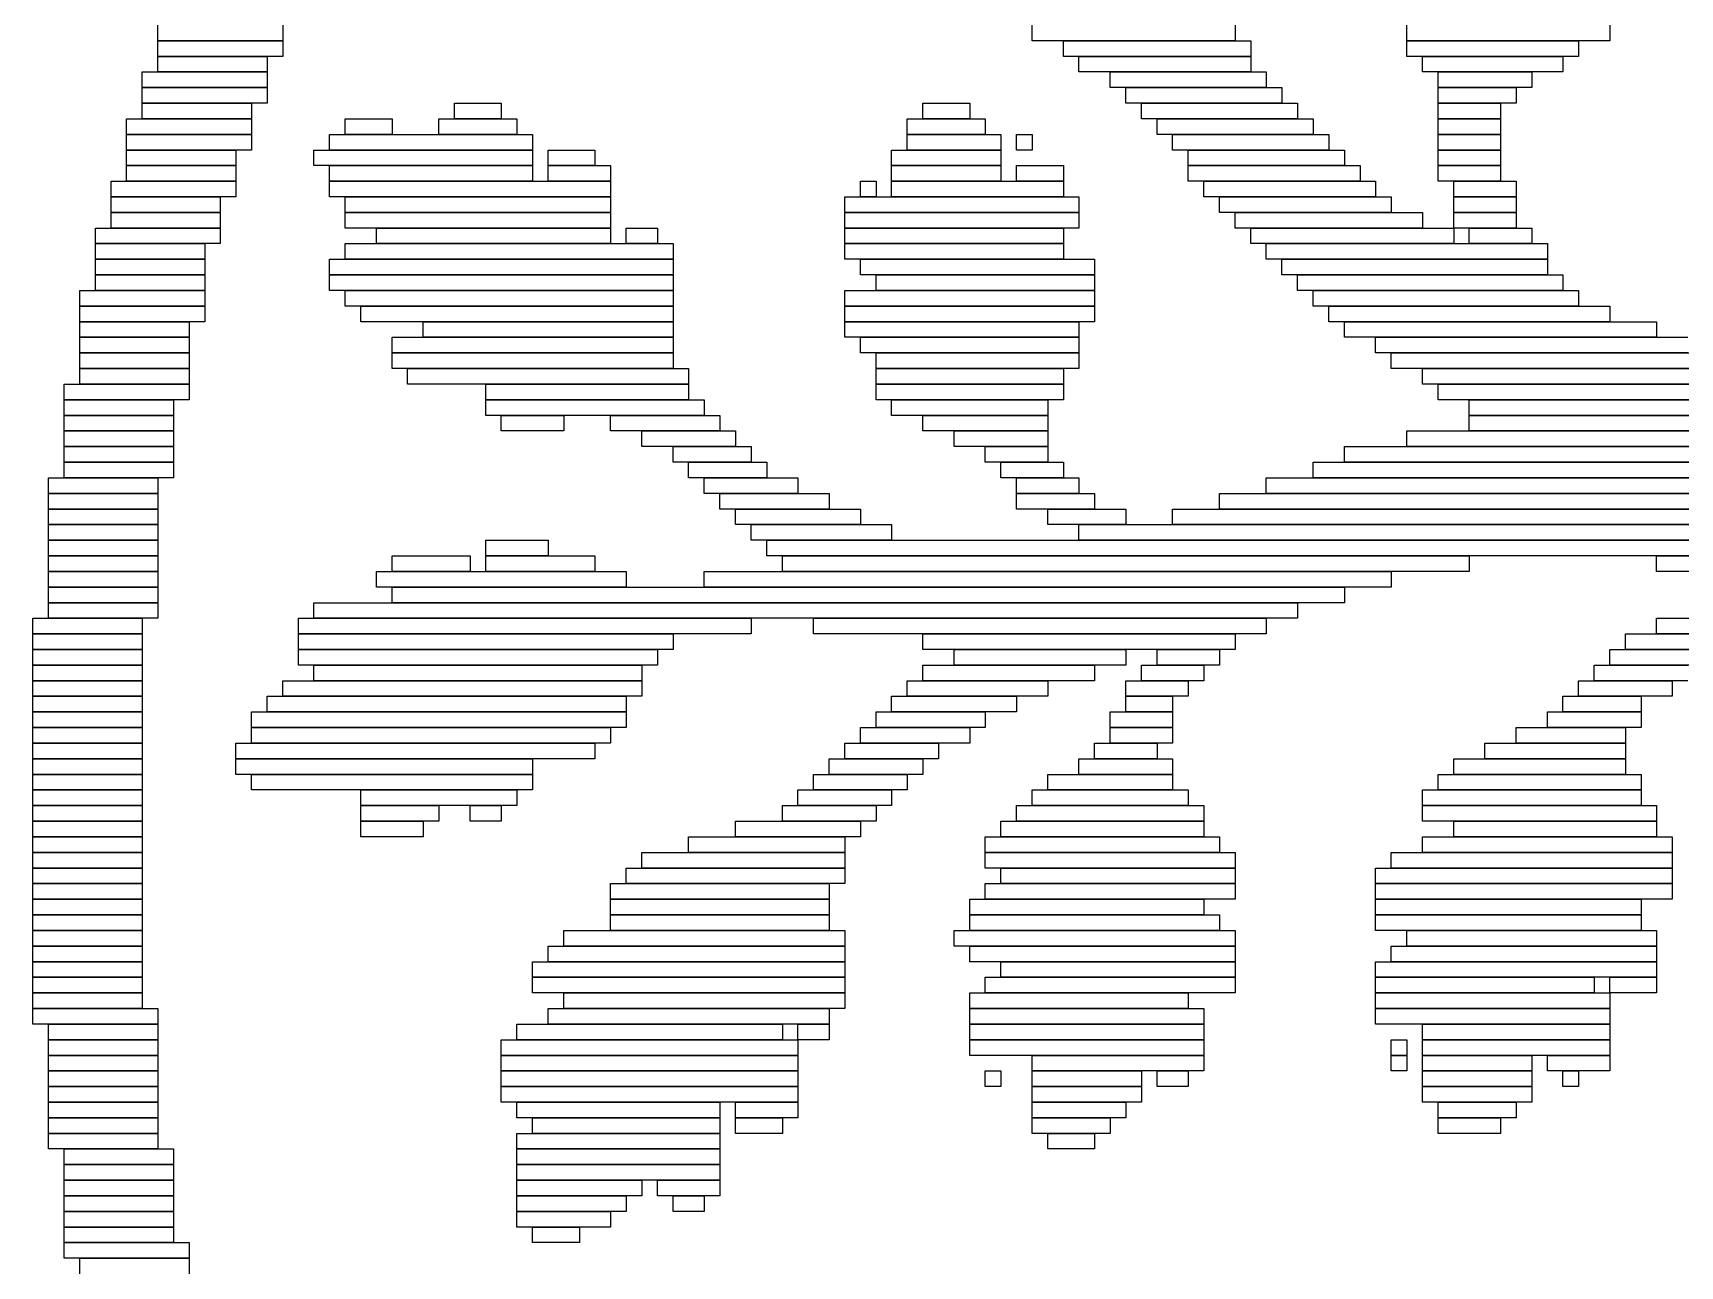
# Model space of a CAD drawing. Extents: x 367 to 656, y 364 to 661.
# Drawn here: x 367 to 472.5, y 483.5 to 562.5 of the extents above; entities that cross this region are included whole.
import ezdxf

# ---------------------------------------------------------------- set-up
doc = ezdxf.new("R2010")
doc.units = 0

msp = doc.modelspace()

# ---------------------------------------------------------------- linework, layer by layer
for p, q in [((375, 562), (375, 563)), ((383, 563), (383, 562)), ((431, 562), (431, 563)), ((444, 563), (444, 562)), ((455, 562), (455, 563)), ((468, 563), (468, 562)), ((383, 562), (375, 562)), ((375, 562), (383, 562)), ((375, 561), (375, 562)), ((383, 562), (383, 561)), ((444, 562), (431, 562)), ((433, 562), (445, 562)), ((433, 561), (433, 562)), ((445, 562), (445, 561)), ((468, 562), (455, 562)), ((455, 562), (466, 562)), ((455, 561), (455, 562)), ((466, 562), (466, 561)), ((383, 561), (375, 561)), ((375, 561), (382, 561)), ((375, 560), (375, 561)), ((382, 561), (382, 560)), ((445, 561), (433, 561)), ((434, 561), (445, 561)), ((434, 560), (434, 561)), ((445, 561), (445, 560)), ((466, 561), (455, 561)), ((456, 561), (465, 561)), ((456, 560), (456, 561)), ((465, 561), (465, 560)), ((374, 560), (382, 560)), ((374, 559), (374, 560)), ((382, 560), (375, 560)), ((382, 560), (382, 559)), ((445, 560), (434, 560)), ((436, 560), (446, 560)), ((436, 559), (436, 560)), ((446, 560), (446, 559)), ((465, 560), (456, 560)), ((457, 560), (463, 560)), ((457, 559), (457, 560)), ((463, 560), (463, 559)), ((382, 559), (374, 559)), ((374, 559), (382, 559)), ((374, 558), (374, 559)), ((382, 559), (382, 558)), ((446, 559), (436, 559)), ((437, 559), (447, 559)), ((437, 558), (437, 559)), ((447, 559), (447, 558)), ((463, 559), (457, 559)), ((457, 559), (462, 559)), ((457, 558), (457, 559)), ((462, 559), (462, 558)), ((382, 558), (374, 558)), ((374, 558), (381, 558)), ((374, 557), (374, 558)), ((381, 558), (381, 557)), ((394, 558), (397, 558)), ((394, 557), (394, 558)), ((397, 558), (397, 557)), ((424, 558), (427, 558)), ((424, 557), (424, 558)), ((427, 558), (427, 557)), ((447, 558), (437, 558)), ((438, 558), (448, 558)), ((438, 557), (438, 558)), ((448, 558), (448, 557)), ((462, 558), (457, 558)), ((457, 558), (461, 558)), ((457, 557), (457, 558)), ((461, 558), (461, 557)), ((373, 557), (381, 557)), ((373, 556), (373, 557)), ((381, 556), (373, 556)), ((373, 556), (381, 556)), ((373, 555), (373, 556)), ((381, 557), (374, 557)), ((381, 557), (381, 556)), ((381, 556), (381, 555)), ((386, 556), (399, 556)), ((386, 555), (386, 556)), ((387, 557), (390, 557)), ((387, 556), (387, 557)), ((390, 556), (387, 556)), ((390, 557), (390, 556)), ((393, 557), (398, 557)), ((393, 556), (393, 557)), ((398, 556), (393, 556)), ((397, 557), (394, 557)), ((398, 557), (398, 556)), ((399, 556), (399, 555)), ((423, 557), (428, 557)), ((423, 556), (423, 557)), ((428, 556), (423, 556)), ((423, 556), (429, 556)), ((423, 555), (423, 556)), ((427, 557), (424, 557)), ((428, 557), (428, 556)), ((429, 556), (429, 555)), ((430, 556), (431, 556)), ((430, 555), (430, 556)), ((431, 556), (431, 555)), ((448, 557), (438, 557)), ((439, 557), (449, 557)), ((439, 556), (439, 557)), ((449, 556), (439, 556)), ((440, 556), (450, 556)), ((440, 555), (440, 556)), ((449, 557), (449, 556)), ((450, 556), (450, 555)), ((461, 557), (457, 557)), ((457, 557), (461, 557)), ((457, 556), (457, 557)), ((461, 556), (457, 556)), ((457, 556), (461, 556)), ((457, 555), (457, 556)), ((461, 557), (461, 556)), ((461, 556), (461, 555)), ((381, 555), (373, 555)), ((373, 555), (380, 555)), ((373, 554), (373, 555)), ((380, 555), (380, 554)), ((385, 555), (399, 555)), ((385, 554), (385, 555)), ((399, 555), (386, 555)), ((399, 555), (399, 554)), ((400, 555), (403, 555)), ((400, 554), (400, 555)), ((403, 555), (403, 554)), ((422, 555), (429, 555)), ((422, 554), (422, 555)), ((429, 555), (423, 555)), ((429, 555), (429, 554)), ((431, 555), (430, 555)), ((450, 555), (440, 555)), ((441, 555), (451, 555)), ((441, 554), (441, 555)), ((451, 555), (451, 554)), ((461, 555), (457, 555)), ((457, 555), (461, 555)), ((457, 554), (457, 555)), ((461, 555), (461, 554)), ((380, 554), (373, 554)), ((373, 554), (380, 554)), ((373, 553), (373, 554)), ((380, 554), (380, 553)), ((399, 554), (385, 554)), ((386, 554), (399, 554)), ((386, 553), (386, 554)), ((399, 554), (399, 553)), ((403, 554), (400, 554)), ((400, 554), (404, 554)), ((400, 553), (400, 554)), ((404, 554), (404, 553)), ((429, 554), (422, 554)), ((422, 554), (429, 554)), ((422, 553), (422, 554)), ((429, 554), (429, 553)), ((430, 554), (433, 554)), ((430, 553), (430, 554)), ((433, 554), (433, 553)), ((451, 554), (441, 554)), ((441, 554), (452, 554)), ((441, 553), (441, 554)), ((452, 554), (452, 553)), ((461, 554), (457, 554)), ((457, 554), (461, 554)), ((457, 553), (457, 554)), ((461, 554), (461, 553)), ((372, 553), (380, 553)), ((372, 552), (372, 553)), ((380, 553), (373, 553)), ((380, 553), (380, 552)), ((399, 553), (386, 553)), ((386, 553), (404, 553)), ((386, 552), (386, 553)), ((404, 553), (400, 553)), ((404, 553), (404, 552)), ((420, 553), (421, 553)), ((420, 552), (420, 553)), ((421, 553), (421, 552)), ((429, 553), (422, 553)), ((422, 553), (433, 553)), ((422, 552), (422, 553)), ((433, 553), (430, 553)), ((433, 553), (433, 552)), ((452, 553), (441, 553)), ((442, 553), (453, 553)), ((442, 552), (442, 553)), ((453, 553), (453, 552)), ((461, 553), (457, 553)), ((458, 553), (462, 553)), ((458, 552), (458, 553)), ((462, 553), (462, 552)), ((380, 552), (372, 552)), ((372, 552), (379, 552)), ((372, 551), (372, 552)), ((379, 552), (379, 551)), ((404, 552), (386, 552)), ((387, 552), (404, 552)), ((387, 551), (387, 552)), ((404, 552), (404, 551)), ((419, 552), (434, 552)), ((419, 551), (419, 552)), ((421, 552), (420, 552)), ((433, 552), (422, 552)), ((434, 552), (434, 551)), ((453, 552), (442, 552)), ((443, 552), (454, 552)), ((443, 551), (443, 552)), ((454, 552), (454, 551)), ((462, 552), (458, 552)), ((458, 552), (462, 552)), ((458, 551), (458, 552)), ((462, 552), (462, 551)), ((379, 551), (372, 551)), ((372, 551), (379, 551)), ((372, 550), (372, 551)), ((379, 551), (379, 550)), ((404, 551), (387, 551)), ((387, 551), (404, 551)), ((387, 550), (387, 551)), ((404, 551), (404, 550)), ((434, 551), (419, 551)), ((419, 551), (434, 551)), ((419, 550), (419, 551)), ((434, 551), (434, 550)), ((454, 551), (443, 551)), ((444, 551), (456, 551)), ((444, 550), (444, 551)), ((456, 551), (456, 550)), ((462, 551), (458, 551)), ((458, 551), (462, 551)), ((458, 550), (458, 551)), ((462, 551), (462, 550)), ((371, 550), (379, 550)), ((371, 549), (371, 550)), ((379, 550), (372, 550)), ((379, 550), (379, 549)), ((404, 550), (387, 550)), ((389, 550), (404, 550)), ((389, 549), (389, 550)), ((404, 550), (404, 549)), ((405, 550), (407, 550)), ((405, 549), (405, 550)), ((407, 550), (407, 549)), ((434, 550), (419, 550)), ((419, 550), (433, 550)), ((419, 549), (419, 550)), ((433, 550), (433, 549)), ((456, 550), (444, 550)), ((445, 550), (458, 550)), ((445, 549), (445, 550)), ((462, 550), (458, 550)), ((458, 550), (458, 549)), ((459, 550), (463, 550)), ((459, 549), (459, 550)), ((463, 550), (463, 549)), ((379, 549), (371, 549)), ((371, 549), (378, 549)), ((371, 548), (371, 549)), ((378, 549), (378, 548)), ((387, 549), (408, 549)), ((387, 548), (387, 549)), ((404, 549), (389, 549)), ((407, 549), (405, 549)), ((408, 549), (408, 548)), ((433, 549), (419, 549)), ((419, 549), (433, 549)), ((419, 548), (419, 549)), ((433, 549), (433, 548)), ((458, 549), (445, 549)), ((446, 549), (464, 549)), ((446, 548), (446, 549)), ((463, 549), (459, 549)), ((464, 549), (464, 548)), ((378, 548), (371, 548)), ((371, 548), (378, 548)), ((371, 547), (371, 548)), ((378, 548), (378, 547)), ((386, 548), (408, 548)), ((386, 547), (386, 548)), ((408, 548), (387, 548)), ((408, 548), (408, 547)), ((433, 548), (419, 548)), ((420, 548), (435, 548)), ((420, 547), (420, 548)), ((435, 548), (435, 547)), ((464, 548), (446, 548)), ((447, 548), (464, 548)), ((447, 547), (447, 548)), ((464, 548), (464, 547)), ((378, 547), (371, 547)), ((371, 547), (378, 547)), ((371, 546), (371, 547)), ((378, 547), (378, 546)), ((408, 547), (386, 547)), ((386, 547), (408, 547)), ((386, 546), (386, 547)), ((408, 547), (408, 546)), ((435, 547), (420, 547)), ((421, 547), (435, 547)), ((421, 546), (421, 547)), ((435, 547), (435, 546)), ((464, 547), (447, 547)), ((448, 547), (465, 547)), ((448, 546), (448, 547)), ((465, 547), (465, 546)), ((370, 546), (378, 546)), ((370, 545), (370, 546)), ((378, 546), (371, 546)), ((378, 546), (378, 545)), ((408, 546), (386, 546)), ((387, 546), (408, 546)), ((387, 545), (387, 546)), ((408, 546), (408, 545)), ((419, 546), (435, 546)), ((419, 545), (419, 546)), ((435, 546), (421, 546)), ((435, 546), (435, 545)), ((465, 546), (448, 546)), ((449, 546), (466, 546)), ((449, 545), (449, 546)), ((466, 546), (466, 545)), ((378, 545), (370, 545)), ((370, 545), (378, 545)), ((370, 544), (370, 545)), ((378, 545), (378, 544)), ((408, 545), (387, 545)), ((388, 545), (408, 545)), ((388, 544), (388, 545)), ((408, 545), (408, 544)), ((435, 545), (419, 545)), ((419, 545), (435, 545)), ((419, 544), (419, 545)), ((435, 545), (435, 544)), ((466, 545), (449, 545)), ((450, 545), (468, 545)), ((450, 544), (450, 545)), ((468, 545), (468, 544)), ((378, 544), (370, 544)), ((370, 544), (377, 544)), ((370, 543), (370, 544)), ((377, 544), (377, 543)), ((408, 544), (388, 544)), ((392, 544), (408, 544)), ((392, 543), (392, 544)), ((408, 544), (408, 543)), ((435, 544), (419, 544)), ((419, 544), (434, 544)), ((419, 543), (419, 544)), ((434, 544), (434, 543)), ((468, 544), (450, 544)), ((451, 544), (471, 544)), ((451, 543), (451, 544)), ((471, 544), (471, 543)), ((377, 543), (370, 543)), ((370, 543), (377, 543)), ((370, 542), (370, 543)), ((377, 543), (377, 542)), ((390, 543), (408, 543)), ((390, 542), (390, 543)), ((408, 543), (392, 543)), ((408, 543), (408, 542)), ((434, 543), (419, 543)), ((420, 543), (434, 543)), ((420, 542), (420, 543)), ((434, 543), (434, 542)), ((471, 543), (451, 543)), ((453, 543), (473, 543)), ((453, 542), (453, 543)), ((377, 542), (370, 542)), ((370, 542), (377, 542)), ((370, 541), (370, 542)), ((377, 542), (377, 541)), ((408, 542), (390, 542)), ((390, 542), (408, 542)), ((390, 541), (390, 542)), ((408, 542), (408, 541)), ((434, 542), (420, 542)), ((421, 542), (434, 542)), ((421, 541), (421, 542)), ((434, 542), (434, 541)), ((473, 542), (453, 542)), ((454, 542), (476, 542)), ((454, 541), (454, 542)), ((377, 541), (370, 541)), ((370, 541), (377, 541)), ((370, 540), (370, 541)), ((377, 541), (377, 540)), ((408, 541), (390, 541)), ((391, 541), (409, 541)), ((391, 540), (391, 541)), ((409, 541), (409, 540)), ((434, 541), (421, 541)), ((421, 541), (433, 541)), ((421, 540), (421, 541)), ((433, 541), (433, 540)), ((476, 541), (454, 541)), ((456, 541), (479, 541)), ((456, 540), (456, 541)), ((369, 540), (377, 540)), ((369, 539), (369, 540)), ((377, 540), (370, 540)), ((377, 540), (377, 539)), ((409, 540), (391, 540)), ((396, 540), (409, 540)), ((396, 539), (396, 540)), ((409, 540), (409, 539)), ((433, 540), (421, 540)), ((421, 540), (433, 540)), ((421, 539), (421, 540)), ((433, 540), (433, 539)), ((479, 540), (456, 540)), ((457, 540), (486, 540)), ((457, 539), (457, 540)), ((377, 539), (369, 539)), ((369, 539), (376, 539)), ((369, 538), (369, 539)), ((376, 539), (376, 538)), ((409, 539), (396, 539)), ((396, 539), (410, 539)), ((396, 538), (396, 539)), ((410, 539), (410, 538)), ((433, 539), (421, 539)), ((422, 539), (432, 539)), ((422, 538), (422, 539)), ((432, 539), (432, 538)), ((486, 539), (457, 539)), ((459, 539), (487, 539)), ((459, 538), (459, 539)), ((376, 538), (369, 538)), ((369, 538), (376, 538)), ((369, 537), (369, 538)), ((376, 537), (369, 537)), ((369, 537), (376, 537)), ((369, 536), (369, 537)), ((376, 538), (376, 537)), ((376, 537), (376, 536)), ((410, 538), (396, 538)), ((397, 538), (401, 538)), ((397, 537), (397, 538)), ((401, 537), (397, 537)), ((401, 538), (401, 537)), ((404, 538), (411, 538)), ((404, 537), (404, 538)), ((411, 537), (404, 537)), ((406, 537), (412, 537)), ((406, 536), (406, 537)), ((411, 538), (411, 537)), ((412, 537), (412, 536)), ((432, 538), (422, 538)), ((424, 538), (432, 538)), ((424, 537), (424, 538)), ((432, 537), (424, 537)), ((426, 537), (432, 537)), ((426, 536), (426, 537)), ((432, 538), (432, 537)), ((432, 537), (432, 536)), ((455, 537), (489, 537)), ((455, 536), (455, 537)), ((487, 538), (459, 538)), ((459, 538), (488, 538)), ((459, 537), (459, 538)), ((488, 537), (459, 537)), ((376, 536), (369, 536)), ((369, 536), (376, 536)), ((369, 535), (369, 536)), ((376, 536), (376, 535)), ((412, 536), (406, 536)), ((408, 536), (413, 536)), ((408, 535), (408, 536)), ((413, 536), (413, 535)), ((432, 536), (426, 536)), ((428, 536), (432, 536)), ((428, 535), (428, 536)), ((432, 536), (432, 535)), ((451, 536), (491, 536)), ((451, 535), (451, 536)), ((489, 536), (455, 536)), ((376, 535), (369, 535)), ((369, 535), (376, 535)), ((369, 534), (369, 535)), ((376, 535), (376, 534)), ((413, 535), (408, 535)), ((409, 535), (414, 535)), ((409, 534), (409, 535)), ((414, 535), (414, 534)), ((432, 535), (428, 535)), ((429, 535), (433, 535)), ((429, 534), (429, 535)), ((433, 535), (433, 534)), ((449, 535), (493, 535)), ((449, 534), (449, 535)), ((491, 535), (451, 535)), ((368, 534), (375, 534)), ((368, 533), (368, 534)), ((376, 534), (369, 534)), ((375, 534), (375, 533)), ((414, 534), (409, 534)), ((410, 534), (416, 534)), ((410, 533), (410, 534)), ((416, 534), (416, 533)), ((433, 534), (429, 534)), ((430, 534), (434, 534)), ((430, 533), (430, 534)), ((434, 534), (434, 533)), ((446, 534), (494, 534)), ((446, 533), (446, 534)), ((493, 534), (449, 534)), ((375, 533), (368, 533)), ((368, 533), (375, 533)), ((368, 532), (368, 533)), ((375, 533), (375, 532)), ((416, 533), (410, 533)), ((411, 533), (418, 533)), ((411, 532), (411, 533)), ((418, 533), (418, 532)), ((434, 533), (430, 533)), ((430, 533), (435, 533)), ((430, 532), (430, 533)), ((435, 533), (435, 532)), ((443, 533), (496, 533)), ((443, 532), (443, 533)), ((494, 533), (446, 533)), ((375, 532), (368, 532)), ((368, 532), (375, 532)), ((368, 531), (368, 532)), ((375, 532), (375, 531)), ((418, 532), (411, 532)), ((412, 532), (420, 532)), ((412, 531), (412, 532)), ((420, 532), (420, 531)), ((435, 532), (430, 532)), ((432, 532), (437, 532)), ((432, 531), (432, 532)), ((437, 532), (437, 531)), ((440, 532), (497, 532)), ((440, 531), (440, 532)), ((496, 532), (443, 532)), ((375, 531), (368, 531)), ((368, 531), (375, 531)), ((368, 530), (368, 531)), ((375, 531), (375, 530)), ((420, 531), (412, 531)), ((413, 531), (422, 531)), ((413, 530), (413, 531)), ((422, 531), (422, 530)), ((437, 531), (432, 531)), ((434, 531), (498, 531)), ((434, 530), (434, 531)), ((497, 531), (440, 531)), ((375, 530), (368, 530)), ((368, 530), (375, 530)), ((368, 529), (368, 530)), ((375, 530), (375, 529)), ((396, 530), (400, 530)), ((396, 529), (396, 530)), ((400, 530), (400, 529)), ((422, 530), (413, 530)), ((414, 530), (499, 530)), ((414, 529), (414, 530)), ((498, 530), (434, 530)), ((375, 529), (368, 529)), ((368, 529), (375, 529)), ((368, 528), (368, 529)), ((375, 529), (375, 528)), ((390, 529), (395, 529)), ((390, 528), (390, 529)), ((395, 529), (395, 528)), ((400, 529), (396, 529)), ((396, 529), (403, 529)), ((396, 528), (396, 529)), ((403, 529), (403, 528)), ((499, 529), (414, 529)), ((415, 529), (459, 529)), ((415, 528), (415, 529)), ((459, 529), (459, 528)), ((471, 529), (500, 529)), ((471, 528), (471, 529)), ((375, 528), (368, 528)), ((368, 528), (375, 528)), ((368, 527), (368, 528)), ((375, 528), (375, 527)), ((389, 528), (405, 528)), ((389, 527), (389, 528)), ((395, 528), (390, 528)), ((403, 528), (396, 528)), ((405, 528), (405, 527)), ((410, 528), (454, 528)), ((410, 527), (410, 528)), ((459, 528), (415, 528)), ((454, 528), (454, 527)), ((500, 528), (471, 528)), ((375, 527), (368, 527)), ((368, 527), (375, 527)), ((368, 526), (368, 527)), ((375, 527), (375, 526)), ((405, 527), (389, 527)), ((390, 527), (451, 527)), ((390, 526), (390, 527)), ((454, 527), (410, 527)), ((451, 527), (451, 526)), ((375, 526), (368, 526)), ((368, 526), (375, 526)), ((368, 525), (368, 526)), ((375, 526), (375, 525)), ((385, 526), (448, 526)), ((385, 525), (385, 526)), ((451, 526), (390, 526)), ((448, 526), (448, 525)), ((367, 525), (374, 525)), ((367, 524), (367, 525)), ((375, 525), (368, 525)), ((374, 525), (374, 524)), ((384, 525), (413, 525)), ((384, 524), (384, 525)), ((448, 525), (385, 525)), ((413, 525), (413, 524)), ((417, 525), (446, 525)), ((417, 524), (417, 525)), ((446, 525), (446, 524)), ((471, 525), (555, 525)), ((471, 524), (471, 525)), ((374, 524), (367, 524)), ((367, 524), (374, 524)), ((367, 523), (367, 524)), ((374, 524), (374, 523)), ((413, 524), (384, 524)), ((384, 524), (408, 524)), ((384, 523), (384, 524)), ((408, 524), (408, 523)), ((446, 524), (417, 524)), ((424, 524), (444, 524)), ((424, 523), (424, 524)), ((444, 524), (444, 523)), ((469, 524), (542, 524)), ((469, 523), (469, 524)), ((555, 524), (471, 524)), ((374, 523), (367, 523)), ((367, 523), (374, 523)), ((367, 522), (367, 523)), ((374, 523), (374, 522)), ((408, 523), (384, 523)), ((384, 523), (407, 523)), ((384, 522), (384, 523)), ((407, 523), (407, 522)), ((444, 523), (424, 523)), ((426, 523), (437, 523)), ((426, 522), (426, 523)), ((437, 523), (437, 522)), ((439, 523), (443, 523)), ((439, 522), (439, 523)), ((443, 523), (443, 522)), ((468, 523), (477, 523)), ((468, 522), (468, 523)), ((542, 523), (469, 523)), ((374, 522), (367, 522)), ((367, 522), (374, 522)), ((367, 521), (367, 522)), ((374, 522), (374, 521)), ((407, 522), (384, 522)), ((385, 522), (406, 522)), ((385, 521), (385, 522)), ((406, 522), (406, 521)), ((424, 522), (435, 522)), ((424, 521), (424, 522)), ((437, 522), (426, 522)), ((435, 522), (435, 521)), ((438, 522), (442, 522)), ((438, 521), (438, 522)), ((443, 522), (439, 522)), ((442, 522), (442, 521)), ((467, 522), (473, 522)), ((467, 521), (467, 522)), ((477, 522), (468, 522)), ((374, 521), (367, 521)), ((367, 521), (374, 521)), ((367, 520), (367, 521)), ((374, 521), (374, 520)), ((383, 521), (406, 521)), ((383, 520), (383, 521)), ((406, 521), (385, 521)), ((406, 521), (406, 520)), ((423, 521), (432, 521)), ((423, 520), (423, 521)), ((435, 521), (424, 521)), ((432, 521), (432, 520)), ((437, 521), (441, 521)), ((437, 520), (437, 521)), ((442, 521), (438, 521)), ((441, 521), (441, 520)), ((466, 521), (472, 521)), ((466, 520), (466, 521)), ((473, 521), (467, 521)), ((472, 521), (472, 520)), ((374, 520), (367, 520)), ((367, 520), (374, 520)), ((367, 519), (367, 520)), ((374, 520), (374, 519)), ((382, 520), (405, 520)), ((382, 519), (382, 520)), ((406, 520), (383, 520)), ((405, 520), (405, 519)), ((422, 520), (430, 520)), ((422, 519), (422, 520)), ((432, 520), (423, 520)), ((430, 520), (430, 519)), ((441, 520), (437, 520)), ((437, 520), (440, 520)), ((437, 519), (437, 520)), ((440, 520), (440, 519)), ((465, 520), (470, 520)), ((465, 519), (465, 520)), ((472, 520), (466, 520)), ((470, 520), (470, 519)), ((374, 519), (367, 519)), ((367, 519), (374, 519)), ((367, 518), (367, 519)), ((374, 519), (374, 518)), ((381, 519), (405, 519)), ((381, 518), (381, 519)), ((405, 519), (382, 519)), ((405, 519), (405, 518)), ((421, 519), (428, 519)), ((421, 518), (421, 519)), ((430, 519), (422, 519)), ((428, 519), (428, 518)), ((436, 519), (440, 519)), ((436, 518), (436, 519)), ((440, 519), (437, 519)), ((440, 519), (440, 518)), ((464, 519), (470, 519)), ((464, 518), (464, 519)), ((470, 519), (465, 519)), ((470, 519), (470, 518)), ((374, 518), (367, 518)), ((367, 518), (374, 518)), ((367, 517), (367, 518)), ((374, 517), (367, 517)), ((367, 517), (374, 517)), ((367, 516), (367, 517)), ((374, 518), (374, 517)), ((374, 517), (374, 516)), ((380, 517), (403, 517)), ((380, 516), (380, 517)), ((405, 518), (381, 518)), ((381, 518), (404, 518)), ((381, 517), (381, 518)), ((404, 517), (381, 517)), ((403, 517), (403, 516)), ((404, 518), (404, 517)), ((419, 517), (425, 517)), ((419, 516), (419, 517)), ((420, 518), (427, 518)), ((420, 517), (420, 518)), ((427, 517), (420, 517)), ((428, 518), (421, 518)), ((425, 517), (425, 516)), ((427, 518), (427, 517)), ((435, 517), (439, 517)), ((435, 516), (435, 517)), ((440, 518), (436, 518)), ((436, 518), (440, 518)), ((436, 517), (436, 518)), ((440, 517), (436, 517)), ((439, 517), (439, 516)), ((440, 518), (440, 517)), ((460, 517), (469, 517)), ((460, 516), (460, 517)), ((462, 518), (469, 518)), ((462, 517), (462, 518)), ((469, 517), (462, 517)), ((470, 518), (464, 518)), ((469, 518), (469, 517)), ((469, 517), (469, 516)), ((374, 516), (367, 516)), ((367, 516), (374, 516)), ((367, 515), (367, 516)), ((374, 516), (374, 515)), ((403, 516), (380, 516)), ((380, 516), (399, 516)), ((380, 515), (380, 516)), ((399, 516), (399, 515)), ((418, 516), (424, 516)), ((418, 515), (418, 516)), ((425, 516), (419, 516)), ((424, 516), (424, 515)), ((434, 516), (440, 516)), ((434, 515), (434, 516)), ((439, 516), (435, 516)), ((440, 516), (440, 515)), ((458, 516), (469, 516)), ((458, 515), (458, 516)), ((469, 516), (460, 516)), ((469, 516), (469, 515)), ((374, 515), (367, 515)), ((367, 515), (374, 515)), ((367, 514), (367, 515)), ((374, 515), (374, 514)), ((399, 515), (380, 515)), ((381, 515), (399, 515)), ((381, 514), (381, 515)), ((399, 515), (399, 514)), ((417, 515), (423, 515)), ((417, 514), (417, 515)), ((424, 515), (418, 515)), ((423, 515), (423, 514)), ((432, 515), (440, 515)), ((432, 514), (432, 515)), ((440, 515), (434, 515)), ((440, 515), (440, 514)), ((457, 515), (470, 515)), ((457, 514), (457, 515)), ((469, 515), (458, 515)), ((470, 515), (470, 514)), ((374, 514), (367, 514)), ((367, 514), (374, 514)), ((367, 513), (367, 514)), ((374, 514), (374, 513)), ((399, 514), (381, 514)), ((388, 514), (398, 514)), ((388, 513), (388, 514)), ((398, 514), (398, 513)), ((416, 514), (422, 514)), ((416, 513), (416, 514)), ((423, 514), (417, 514)), ((422, 514), (422, 513)), ((431, 514), (441, 514)), ((431, 513), (431, 514)), ((440, 514), (432, 514)), ((441, 514), (441, 513)), ((456, 514), (470, 514)), ((456, 513), (456, 514)), ((470, 514), (457, 514)), ((470, 514), (470, 513)), ((374, 513), (367, 513)), ((367, 513), (374, 513)), ((367, 512), (367, 513)), ((374, 513), (374, 512)), ((398, 513), (388, 513)), ((388, 513), (393, 513)), ((388, 512), (388, 513)), ((393, 513), (393, 512)), ((395, 513), (397, 513)), ((395, 512), (395, 513)), ((397, 513), (397, 512)), ((415, 513), (421, 513)), ((415, 512), (415, 513)), ((422, 513), (416, 513)), ((421, 513), (421, 512)), ((430, 513), (442, 513)), ((430, 512), (430, 513)), ((441, 513), (431, 513)), ((442, 513), (442, 512)), ((470, 513), (456, 513)), ((456, 513), (471, 513)), ((456, 512), (456, 513)), ((471, 513), (471, 512)), ((374, 512), (367, 512)), ((367, 512), (374, 512)), ((367, 511), (367, 512)), ((374, 512), (374, 511)), ((393, 512), (388, 512)), ((388, 512), (392, 512)), ((388, 511), (388, 512)), ((392, 512), (392, 511)), ((397, 512), (395, 512)), ((412, 512), (420, 512)), ((412, 511), (412, 512)), ((421, 512), (415, 512)), ((420, 512), (420, 511)), ((429, 512), (442, 512)), ((429, 511), (429, 512)), ((442, 512), (430, 512)), ((442, 512), (442, 511)), ((471, 512), (456, 512)), ((458, 512), (471, 512)), ((458, 511), (458, 512)), ((471, 512), (471, 511)), ((374, 511), (367, 511)), ((367, 511), (374, 511)), ((367, 510), (367, 511)), ((374, 511), (374, 510)), ((392, 511), (388, 511)), ((409, 511), (419, 511)), ((409, 510), (409, 511)), ((420, 511), (412, 511)), ((419, 511), (419, 510)), ((428, 511), (443, 511)), ((428, 510), (428, 511)), ((442, 511), (429, 511)), ((443, 511), (443, 510)), ((456, 511), (472, 511)), ((456, 510), (456, 511)), ((471, 511), (458, 511)), ((472, 511), (472, 510)), ((374, 510), (367, 510)), ((367, 510), (374, 510)), ((367, 509), (367, 510)), ((374, 510), (374, 509)), ((406, 510), (419, 510)), ((406, 509), (406, 510)), ((419, 510), (409, 510)), ((419, 510), (419, 509)), ((443, 510), (428, 510)), ((428, 510), (444, 510)), ((428, 509), (428, 510)), ((444, 510), (444, 509)), ((454, 510), (472, 510)), ((454, 509), (454, 510)), ((472, 510), (456, 510)), ((472, 510), (472, 509)), ((374, 509), (367, 509)), ((367, 509), (374, 509)), ((367, 508), (367, 509)), ((374, 509), (374, 508)), ((405, 509), (419, 509)), ((405, 508), (405, 509)), ((419, 509), (406, 509)), ((419, 509), (419, 508)), ((444, 509), (428, 509)), ((429, 509), (444, 509)), ((429, 508), (429, 509)), ((444, 509), (444, 508)), ((453, 509), (472, 509)), ((453, 508), (453, 509)), ((472, 509), (454, 509)), ((472, 509), (472, 508)), ((374, 508), (367, 508)), ((367, 508), (374, 508)), ((367, 507), (367, 508)), ((374, 508), (374, 507)), ((404, 508), (418, 508)), ((404, 507), (404, 508)), ((419, 508), (405, 508)), ((418, 508), (418, 507)), ((428, 508), (444, 508)), ((428, 507), (428, 508)), ((444, 508), (429, 508)), ((444, 508), (444, 507)), ((472, 508), (453, 508)), ((453, 508), (472, 508)), ((453, 507), (453, 508)), ((472, 508), (472, 507)), ((374, 507), (367, 507)), ((367, 507), (374, 507)), ((367, 506), (367, 507)), ((374, 507), (374, 506)), ((418, 507), (404, 507)), ((404, 507), (418, 507)), ((404, 506), (404, 507)), ((418, 507), (418, 506)), ((427, 507), (442, 507)), ((427, 506), (427, 507)), ((444, 507), (428, 507)), ((442, 507), (442, 506)), ((472, 507), (453, 507)), ((453, 507), (470, 507)), ((453, 506), (453, 507)), ((470, 507), (470, 506)), ((374, 506), (367, 506)), ((367, 506), (374, 506)), ((367, 505), (367, 506)), ((374, 506), (374, 505)), ((418, 506), (404, 506)), ((404, 506), (418, 506)), ((404, 505), (404, 506)), ((418, 506), (418, 505)), ((442, 506), (427, 506)), ((427, 506), (443, 506)), ((427, 505), (427, 506)), ((443, 506), (443, 505)), ((470, 506), (453, 506)), ((453, 506), (470, 506)), ((453, 505), (453, 506)), ((470, 506), (470, 505)), ((374, 505), (367, 505)), ((367, 505), (374, 505)), ((367, 504), (367, 505)), ((374, 505), (374, 504)), ((401, 505), (419, 505)), ((401, 504), (401, 505)), ((418, 505), (404, 505)), ((419, 505), (419, 504)), ((426, 505), (444, 505)), ((426, 504), (426, 505)), ((443, 505), (427, 505)), ((444, 505), (444, 504)), ((470, 505), (453, 505)), ((455, 505), (471, 505)), ((455, 504), (455, 505)), ((471, 505), (471, 504)), ((374, 504), (367, 504)), ((367, 504), (374, 504)), ((367, 503), (367, 504)), ((374, 504), (374, 503)), ((400, 504), (419, 504)), ((400, 503), (400, 504)), ((419, 504), (401, 504)), ((419, 504), (419, 503)), ((444, 504), (426, 504)), ((427, 504), (444, 504)), ((427, 503), (427, 504)), ((444, 504), (444, 503)), ((454, 504), (471, 504)), ((454, 503), (454, 504)), ((471, 504), (455, 504)), ((471, 504), (471, 503)), ((374, 503), (367, 503)), ((367, 503), (374, 503)), ((367, 502), (367, 503)), ((374, 503), (374, 502)), ((399, 503), (419, 503)), ((399, 502), (399, 503)), ((419, 503), (400, 503)), ((419, 503), (419, 502)), ((444, 503), (427, 503)), ((429, 503), (444, 503)), ((429, 502), (429, 503)), ((444, 503), (444, 502)), ((453, 503), (471, 503)), ((453, 502), (453, 503)), ((471, 503), (454, 503)), ((471, 503), (471, 502)), ((374, 502), (367, 502)), ((367, 502), (374, 502)), ((367, 501), (367, 502)), ((374, 502), (374, 501)), ((419, 502), (399, 502)), ((399, 502), (419, 502)), ((399, 501), (399, 502)), ((419, 502), (419, 501)), ((428, 502), (444, 502)), ((428, 501), (428, 502)), ((444, 502), (429, 502)), ((444, 502), (444, 501)), ((471, 502), (453, 502)), ((453, 502), (467, 502)), ((453, 501), (453, 502)), ((467, 502), (467, 501)), ((468, 502), (471, 502)), ((468, 501), (468, 502)), ((471, 502), (471, 501)), ((374, 501), (367, 501)), ((367, 501), (374, 501)), ((367, 500), (367, 501)), ((374, 501), (374, 500)), ((419, 501), (399, 501)), ((401, 501), (419, 501)), ((401, 500), (401, 501)), ((419, 501), (419, 500)), ((427, 501), (441, 501)), ((427, 500), (427, 501)), ((444, 501), (428, 501)), ((441, 501), (441, 500)), ((467, 501), (453, 501)), ((453, 501), (468, 501)), ((453, 500), (453, 501)), ((471, 501), (468, 501)), ((468, 501), (468, 500)), ((374, 500), (367, 500)), ((367, 500), (375, 500)), ((367, 499), (367, 500)), ((375, 500), (375, 499)), ((400, 500), (418, 500)), ((400, 499), (400, 500)), ((419, 500), (401, 500)), ((418, 500), (418, 499)), ((441, 500), (427, 500)), ((427, 500), (442, 500)), ((427, 499), (427, 500)), ((442, 500), (442, 499)), ((468, 500), (453, 500)), ((453, 500), (468, 500)), ((453, 499), (453, 500)), ((468, 500), (468, 499)), ((375, 499), (367, 499)), ((368, 499), (375, 499)), ((368, 498), (368, 499)), ((375, 498), (368, 498)), ((368, 498), (375, 498)), ((368, 497), (368, 498)), ((375, 499), (375, 498)), ((375, 498), (375, 497)), ((397, 498), (416, 498)), ((397, 497), (397, 498)), ((398, 499), (415, 499)), ((398, 498), (398, 499)), ((415, 498), (398, 498)), ((418, 499), (400, 499)), ((415, 499), (415, 498)), ((416, 499), (418, 499)), ((416, 498), (416, 499)), ((418, 498), (416, 498)), ((416, 498), (416, 497)), ((418, 499), (418, 498)), ((442, 499), (427, 499)), ((427, 499), (442, 499)), ((427, 498), (427, 499)), ((442, 498), (427, 498)), ((427, 498), (442, 498)), ((427, 497), (427, 498)), ((442, 499), (442, 498)), ((442, 498), (442, 497)), ((468, 499), (453, 499)), ((454, 498), (455, 498)), ((454, 497), (454, 498)), ((455, 498), (455, 497)), ((456, 499), (468, 499)), ((456, 498), (456, 499)), ((468, 498), (456, 498)), ((456, 498), (468, 498)), ((456, 497), (456, 498)), ((468, 499), (468, 498)), ((468, 498), (468, 497)), ((375, 497), (368, 497)), ((368, 497), (375, 497)), ((368, 496), (368, 497)), ((375, 497), (375, 496)), ((416, 497), (397, 497)), ((397, 497), (416, 497)), ((397, 496), (397, 497)), ((416, 497), (416, 496)), ((442, 497), (427, 497)), ((431, 497), (442, 497)), ((431, 496), (431, 497)), ((442, 497), (442, 496)), ((455, 497), (454, 497)), ((454, 497), (455, 497)), ((454, 496), (454, 497)), ((455, 497), (455, 496)), ((468, 497), (456, 497)), ((456, 497), (463, 497)), ((456, 496), (456, 497)), ((463, 497), (463, 496)), ((464, 497), (468, 497)), ((464, 496), (464, 497)), ((468, 497), (468, 496)), ((375, 496), (368, 496)), ((368, 496), (375, 496)), ((368, 495), (368, 496)), ((375, 496), (375, 495)), ((416, 496), (397, 496)), ((397, 496), (416, 496)), ((397, 495), (397, 496)), ((416, 496), (416, 495)), ((428, 496), (429, 496)), ((428, 495), (428, 496)), ((429, 496), (429, 495)), ((442, 496), (431, 496)), ((431, 496), (438, 496)), ((431, 495), (431, 496)), ((438, 496), (438, 495)), ((439, 496), (441, 496)), ((439, 495), (439, 496)), ((441, 496), (441, 495)), ((455, 496), (454, 496)), ((463, 496), (456, 496)), ((456, 496), (463, 496)), ((456, 495), (456, 496)), ((463, 496), (463, 495)), ((468, 496), (464, 496)), ((465, 496), (466, 496)), ((465, 495), (465, 496)), ((466, 496), (466, 495)), ((375, 495), (368, 495)), ((368, 495), (375, 495)), ((368, 494), (368, 495)), ((375, 495), (375, 494)), ((416, 495), (397, 495)), ((397, 495), (416, 495)), ((397, 494), (397, 495)), ((416, 495), (416, 494)), ((429, 495), (428, 495)), ((438, 495), (431, 495)), ((431, 495), (438, 495)), ((431, 494), (431, 495)), ((438, 495), (438, 494)), ((441, 495), (439, 495)), ((463, 495), (456, 495)), ((456, 495), (463, 495)), ((456, 494), (456, 495)), ((463, 495), (463, 494)), ((466, 495), (465, 495)), ((375, 494), (368, 494)), ((368, 494), (375, 494)), ((368, 493), (368, 494)), ((375, 494), (375, 493)), ((416, 494), (397, 494)), ((398, 494), (411, 494)), ((398, 493), (398, 494)), ((411, 494), (411, 493)), ((412, 494), (416, 494)), ((412, 493), (412, 494)), ((416, 494), (416, 493)), ((438, 494), (431, 494)), ((431, 494), (437, 494)), ((431, 493), (431, 494)), ((437, 494), (437, 493)), ((463, 494), (456, 494)), ((457, 494), (462, 494)), ((457, 493), (457, 494)), ((462, 494), (462, 493)), ((375, 493), (368, 493)), ((368, 493), (375, 493)), ((368, 492), (368, 493)), ((375, 493), (375, 492)), ((411, 493), (398, 493)), ((399, 493), (411, 493)), ((399, 492), (399, 493)), ((411, 493), (411, 492)), ((416, 493), (412, 493)), ((412, 493), (415, 493)), ((412, 492), (412, 493)), ((415, 493), (415, 492)), ((437, 493), (431, 493)), ((431, 493), (436, 493)), ((431, 492), (431, 493)), ((436, 493), (436, 492)), ((462, 493), (457, 493)), ((457, 493), (461, 493)), ((457, 492), (457, 493)), ((461, 493), (461, 492)), ((375, 492), (368, 492)), ((368, 492), (375, 492)), ((368, 491), (368, 492)), ((375, 492), (375, 491)), ((398, 492), (411, 492)), ((398, 491), (398, 492)), ((411, 492), (399, 492)), ((411, 492), (411, 491)), ((415, 492), (412, 492)), ((436, 492), (431, 492)), ((432, 492), (435, 492)), ((432, 491), (432, 492)), ((435, 492), (435, 491)), ((461, 492), (457, 492)), ((375, 491), (368, 491)), ((369, 491), (376, 491)), ((369, 490), (369, 491)), ((376, 491), (376, 490)), ((411, 491), (398, 491)), ((398, 491), (411, 491)), ((398, 490), (398, 491)), ((411, 491), (411, 490)), ((435, 491), (432, 491)), ((376, 490), (369, 490)), ((369, 490), (376, 490)), ((369, 489), (369, 490)), ((376, 490), (376, 489)), ((411, 490), (398, 490)), ((398, 490), (411, 490)), ((398, 489), (398, 490)), ((411, 490), (411, 489)), ((376, 489), (369, 489)), ((369, 489), (376, 489)), ((369, 488), (369, 489)), ((376, 489), (376, 488)), ((411, 489), (398, 489)), ((398, 489), (406, 489)), ((398, 488), (398, 489)), ((406, 489), (406, 488)), ((407, 489), (411, 489)), ((407, 488), (407, 489)), ((411, 489), (411, 488)), ((376, 488), (369, 488)), ((369, 488), (376, 488)), ((369, 487), (369, 488)), ((376, 488), (376, 487)), ((406, 488), (398, 488)), ((398, 488), (405, 488)), ((398, 487), (398, 488)), ((405, 488), (405, 487)), ((411, 488), (407, 488)), ((408, 488), (410, 488)), ((408, 487), (408, 488)), ((410, 488), (410, 487)), ((376, 487), (369, 487)), ((369, 487), (376, 487)), ((369, 486), (369, 487)), ((376, 487), (376, 486)), ((405, 487), (398, 487)), ((398, 487), (404, 487)), ((398, 486), (398, 487)), ((404, 487), (404, 486)), ((410, 487), (408, 487)), ((376, 486), (369, 486)), ((369, 486), (376, 486)), ((369, 485), (369, 486)), ((376, 486), (376, 485)), ((404, 486), (398, 486)), ((399, 486), (402, 486)), ((399, 485), (399, 486)), ((402, 486), (402, 485)), ((376, 485), (369, 485)), ((369, 485), (377, 485)), ((369, 484), (369, 485)), ((377, 485), (377, 484)), ((402, 485), (399, 485)), ((377, 484), (369, 484)), ((370, 484), (377, 484)), ((370, 483), (370, 484)), ((377, 484), (377, 483))]:
    msp.add_line(p, q)

doc.saveas('drawing.dxf')
